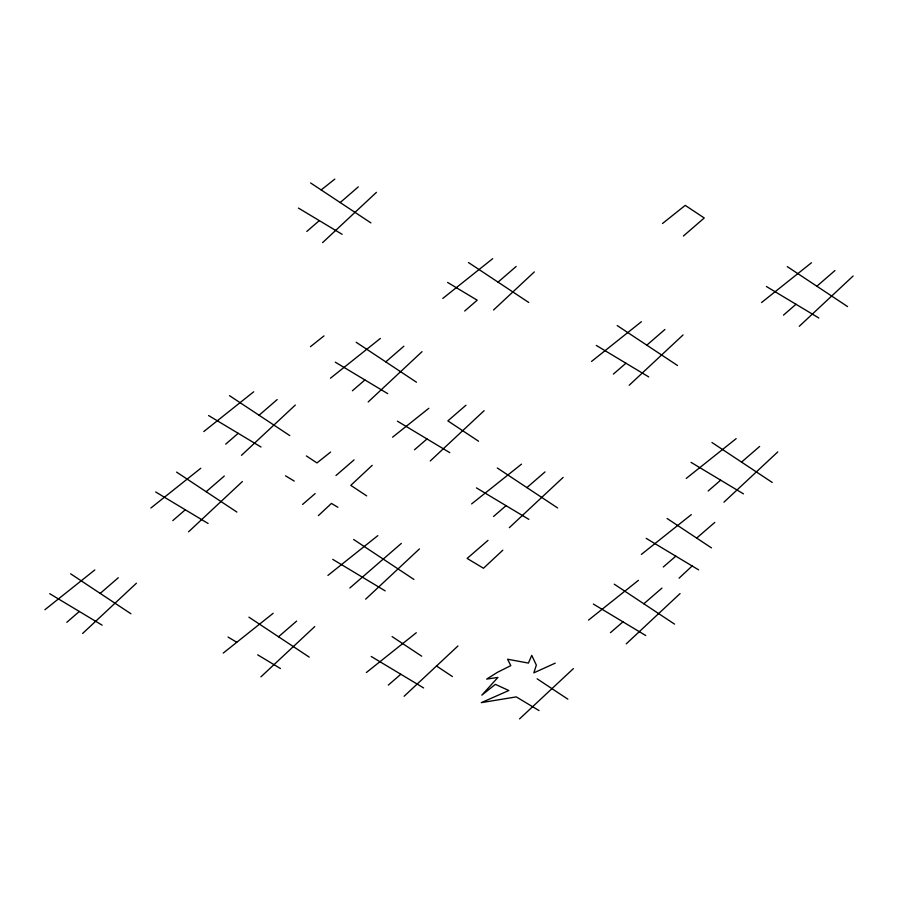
<?xml version="1.0" encoding="UTF-8"?>
<svg xmlns="http://www.w3.org/2000/svg" width="898" height="898" viewBox="0 0 898 898"><rect width="100%" height="100%" fill="white"/><g stroke="black" fill="none" stroke-linecap="round" stroke-linejoin="round"><path stroke-width="1.35" d="M322.595 242.628L376.419 192.352M241.483 455.331L295.307 405.054M188.58 531.796L242.404 481.519M82.605 633.483L136.429 583.206M368.18 401.956L422.015 351.679M493.53 310.012L534.299 271.937M318.375 515.62L331.441 503.419L337.895 507.291M372.21 465.344L350.781 485.358L366.676 495.887M430.265 460.966L484.101 410.689M260.925 676.845L314.76 626.568M365.632 599.179L419.456 548.903M629.206 385.242L683.041 334.965M509.312 527.676L563.147 477.399M502.824 550.182L483.483 568.254L467.14 558.433L488.007 540.371M799.265 326.3L853.1 276.023M404.1 696.276L457.924 645.999M723.945 502.184L777.769 451.907M519.549 718.905L573.373 668.628M679.079 578.177L692.145 565.976M626.243 643.855L680.067 593.578M306.802 231.448L319.318 220.616M340.185 202.555L358.302 186.874M225.69 444.151L238.206 433.319M259.073 415.246L277.179 399.576M172.786 520.615L185.302 509.783M206.17 491.711L224.287 476.041M66.811 622.303L79.327 611.471M100.194 593.41L118.3 577.728M352.398 390.776L364.914 379.944M385.781 361.883L403.887 346.201M464.681 311.034L477.197 300.201L447.586 282.421M498.053 282.14L516.17 266.459M302.592 504.44L315.108 493.608M335.975 475.536L354.081 459.855M414.483 449.786L426.999 438.954M465.972 405.211L447.866 420.881L478.567 441.232M683.378 236.039L704.245 217.978L685.23 205.384L662.5 223.501M278.526 636.772L296.632 621.09M349.838 587.999L401.339 543.413M613.424 374.062L625.94 363.219M646.807 345.158L664.913 329.476M493.53 516.496L506.045 505.664M526.913 487.603L545.019 471.921M783.483 315.119L795.998 304.287M816.866 286.215L834.972 270.534M388.306 685.095L400.822 674.263M708.163 491.004L720.667 480.172M741.535 462.111L759.652 446.429M663.296 566.997L675.812 556.154M696.668 538.093L714.786 522.412M610.449 632.675L622.965 621.843M643.832 603.782L661.938 588.1M321.17 189.949L334.808 179.095M203.779 431.568L253.685 391.797M310.439 346.695L323.976 335.908M150.875 508.021L200.782 468.262M330.486 378.193L380.393 338.423M44.9 609.72L94.806 569.949M442.77 298.45L492.676 258.68M330.587 452.087L316.96 462.941L306.375 455.937M392.572 437.191L428.851 408.287M223.232 653.082L273.138 613.312M591.513 361.467L641.419 321.697M327.927 575.405L377.834 535.635M471.618 503.913L521.525 464.143M761.571 302.525L811.478 262.755M366.395 672.501L416.302 632.742M686.24 478.421L736.158 438.651M641.385 554.403L691.292 514.633M588.538 620.091L638.444 580.321M555.245 663.151L533.85 672.838L536.342 665.115L531.751 655.372L528.417 663.083L507.55 659.222L510.805 665.631L497.514 672.288L486.66 679.101L497.919 677.418L481.844 695.142L495.382 684.343L508.818 690.528L481.294 702.64L516.271 696.893L539.069 710.587M766.387 286.496L818.796 317.971M596.328 345.438L648.738 376.913M298.439 208.078L342.116 234.311M691.067 462.391L743.465 493.866M646.201 538.373L698.599 569.848M335.302 362.163L387.7 393.638M397.387 421.162L449.786 452.648M476.434 487.883L528.843 519.358M593.354 604.062L645.763 635.537M208.594 415.538L261.004 447.013M285.497 475.817L294.218 481.059M332.743 559.375L385.152 590.85M155.691 491.992L208.1 523.478M371.211 656.472L423.62 687.947M228.047 637.052L236.769 642.283M257.659 654.833L280.457 668.527M49.716 593.69L102.125 625.165M787.277 266.616L847.566 306.566M617.207 325.559L677.507 365.508M468.464 262.53L528.765 302.48M711.946 442.501L772.246 482.451M310.596 182.945L370.896 222.895M667.079 518.483L711.485 547.903M356.18 342.273L416.481 382.222M497.312 467.993L557.613 507.942M614.243 584.171L674.544 624.121M229.484 395.648L289.785 435.597M353.632 539.485L413.933 579.446M537.139 678.821L567.85 699.172M176.58 472.112L236.881 512.062M392.1 636.592L421.69 656.191M436.507 666.002L452.401 676.542M248.926 617.162L309.226 657.111M70.605 573.8L130.906 613.749"/></g></svg>
